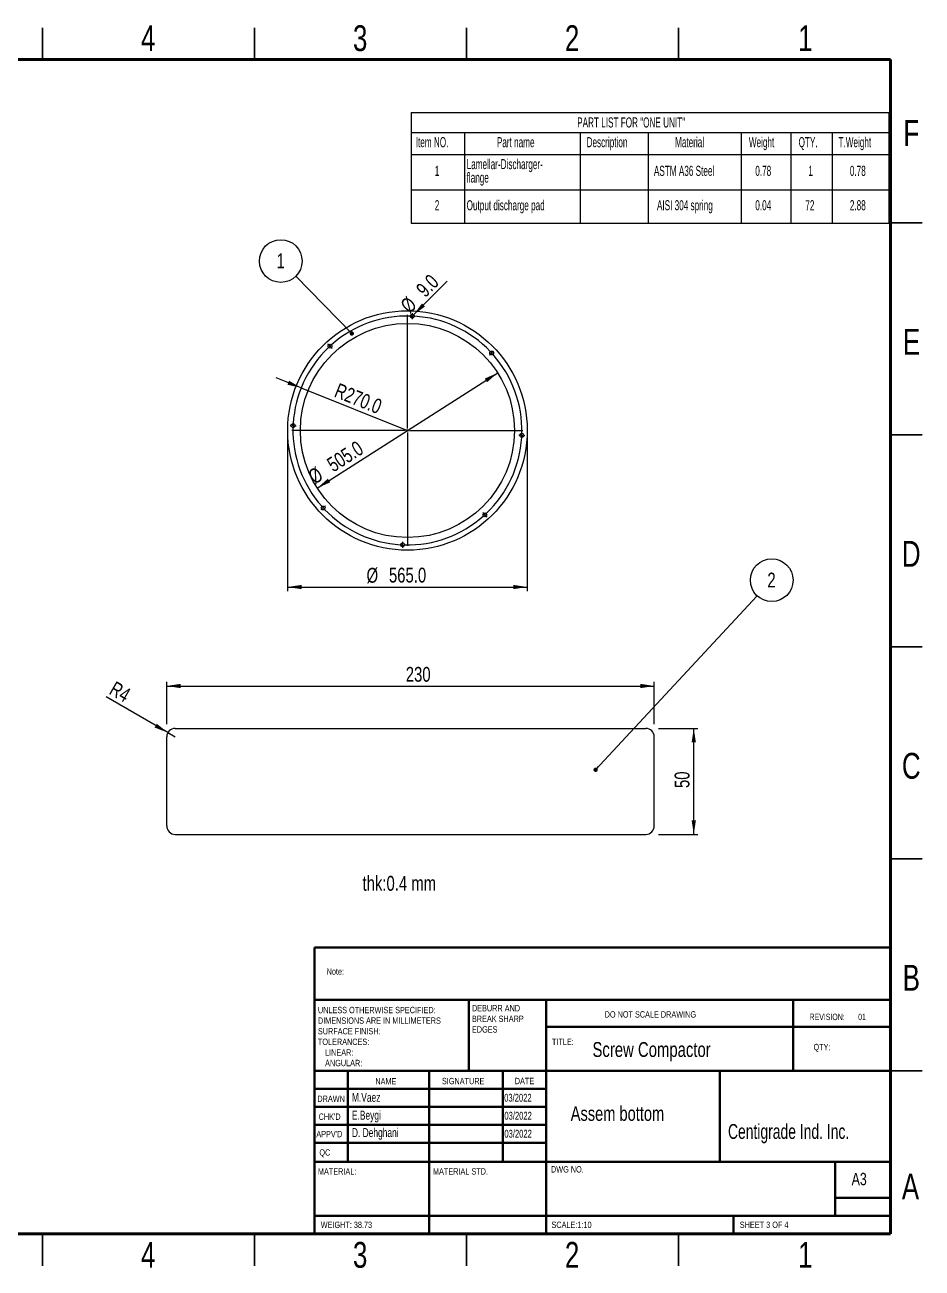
# Model space of a CAD drawing. Header units: millimetres. Extents: x 25 to 4175, y 19 to 2952.
# Drawn here: x 2058 to 4175, y 19 to 2952 of the extents above; entities that cross this region are included whole.
import ezdxf

# ---------------------------------------------------------------- set-up
doc = ezdxf.new("R2010")
doc.units = ezdxf.units.MM
doc.header["$LTSCALE"] = 10
doc.layers.add('SHEET', color=179, linetype='Continuous')
doc.styles.add('SLDTEXTSTYLE0', font='TXT', dxfattribs={"width": 0.75})
doc.styles.add('SLDTEXTSTYLE1', font='TXT', dxfattribs={"width": 0.686449})
doc.styles.add('SLDTEXTSTYLE2', font='TXT', dxfattribs={"width": 0.652778})
doc.styles.add('SLDTEXTSTYLE3', font='TXT', dxfattribs={"width": 0.6875})
doc.styles.add('SLDTEXTSTYLE4', font='TXT', dxfattribs={"width": 0.7})
doc.styles.add('SLDTEXTSTYLE5', font='TXT', dxfattribs={"width": 0.605})
doc.dimstyles.new('SLDDIMSTYLE0', dxfattribs={"dimtxt": 35, "dimasz": 33.02, "dimexe": 0, "dimexo": 0.0625, "dimgap": 8.75, "dimtad": 1, "dimdec": 0, "dimlfac": 0.2, "dimrnd": 1e-09, "dimzin": 12, "dimdsep": 46, "dimtxsty": 'SLDTEXTSTYLE0', "dimsah": 1, "dimcen": 0.09, "dimadec": 0, "dimazin": 3, "dimtfac": 1, "dimtdec": 0, "dimtofl": 0, "dimtmove": 0, "dimatfit": 3, "dimfxl": 1, "dimfrac": 2, "dimtolj": 1, "dimtzin": 12, "dimarcsym": 0})
doc.dimstyles.new('SLDDIMSTYLE1', dxfattribs={"dimtxt": 35, "dimasz": 33.02, "dimexe": 0, "dimexo": 0.0625, "dimgap": 8.75, "dimtad": 1, "dimdec": 0, "dimlfac": 0.2, "dimrnd": 1e-09, "dimzin": 12, "dimdsep": 46, "dimtxsty": 'SLDTEXTSTYLE0', "dimsah": 1, "dimcen": 0, "dimadec": 0, "dimazin": 3, "dimtfac": 1, "dimtdec": 0, "dimtofl": 0, "dimtmove": 0, "dimatfit": 3, "dimfxl": 1, "dimfrac": 2, "dimtolj": 1, "dimtzin": 12, "dimarcsym": 0})
doc.dimstyles.new('SLDDIMSTYLE2', dxfattribs={"dimtxt": 0.18, "dimasz": 10.16, "dimexe": 0, "dimexo": 0.0625, "dimgap": 0, "dimtad": 0, "dimtih": 1, "dimtoh": 1, "dimdec": 0, "dimrnd": 1e-09, "dimzin": 0, "dimdsep": 46, "dimtxsty": 'Standard', "dimblk1": 'DOT', "dimblk2": 'DOT', "dimsah": 1, "dimcen": 0.09, "dimadec": 0, "dimazin": 0, "dimtfac": 10.16, "dimtdec": 0, "dimtofl": 0, "dimtmove": 0, "dimatfit": 3, "dimldrblk": 'DOT', "dimfxl": 1, "dimfrac": 2, "dimtolj": 1, "dimtzin": 0, "dimarcsym": 0})
doc.dimstyles.new('SLDDIMSTYLE4', dxfattribs={"dimtxt": 35, "dimasz": 33.02, "dimexe": 0, "dimexo": 0.0625, "dimgap": 8.75, "dimtad": 1, "dimdec": 1, "dimrnd": 1e-09, "dimzin": 4, "dimdsep": 46, "dimtxsty": 'SLDTEXTSTYLE0', "dimsah": 1, "dimcen": 0, "dimadec": 0, "dimazin": 1, "dimtfac": 1, "dimtdec": 1, "dimtofl": 0, "dimtmove": 0, "dimatfit": 3, "dimfxl": 1, "dimfrac": 2, "dimtolj": 1, "dimtzin": 12, "dimarcsym": 0})
doc.dimstyles.new('SLDDIMSTYLE5', dxfattribs={"dimtxt": 35, "dimasz": 33.02, "dimexe": 0, "dimexo": 0.0625, "dimgap": 8.75, "dimtad": 1, "dimdec": 1, "dimrnd": 1e-09, "dimzin": 4, "dimdsep": 46, "dimtxsty": 'SLDTEXTSTYLE0', "dimsah": 1, "dimcen": 0, "dimadec": 0, "dimazin": 1, "dimtfac": 1, "dimtdec": 1, "dimtmove": 0, "dimatfit": 3, "dimfxl": 1, "dimfrac": 2, "dimtolj": 1, "dimtzin": 12, "dimarcsym": 0})
doc.dimstyles.new('SLDDIMSTYLE6', dxfattribs={"dimtxt": 35, "dimasz": 33.02, "dimexe": 0, "dimexo": 0.0625, "dimgap": 8.75, "dimtad": 1, "dimdec": 1, "dimrnd": 1e-09, "dimzin": 4, "dimdsep": 46, "dimtxsty": 'SLDTEXTSTYLE0', "dimsah": 1, "dimcen": 0.09, "dimadec": 0, "dimazin": 1, "dimtfac": 1, "dimtdec": 1, "dimtofl": 0, "dimtmove": 0, "dimatfit": 3, "dimfxl": 1, "dimfrac": 2, "dimtolj": 1, "dimtzin": 12, "dimarcsym": 0})
doc.dimstyles.new('SLDDIMSTYLE7', dxfattribs={"dimtxt": 35, "dimasz": 33.02, "dimexe": 0, "dimexo": 0.0625, "dimgap": 8.75, "dimtad": 1, "dimdec": 1, "dimrnd": 1e-09, "dimzin": 4, "dimdsep": 46, "dimtxsty": 'SLDTEXTSTYLE0', "dimblk1": 'NONE', "dimsah": 1, "dimcen": 0, "dimadec": 0, "dimazin": 1, "dimtfac": 1, "dimtdec": 1, "dimtmove": 0, "dimatfit": 3, "dimldrblk": 'NONE', "dimfxl": 1, "dimfrac": 2, "dimtolj": 1, "dimtzin": 12, "dimarcsym": 0})

# ---------------------------------------------------------------- blocks, each defined once
blk = doc.blocks.new('SW_NOTE_0')
at = {"color": 0, "linetype": 'Continuous', "lineweight": 0, "char_height": 15, "attachment_point": 1, "style": 'SLDTEXTSTYLE0'}
for s, insert in [('UNLESS OTHERWISE SPECIFIED:', (0, 19.3)), ('DIMENSIONS ARE IN MILLIMETERS', (0, -5.7)), ('TOLERANCES:', (0, -55.7)), ('SURFACE FINISH:', (0, -30.7)), ('LINEAR:', (16.9, -80.7)), ('ANGULAR:', (16.9, -105.7))]:
    blk.add_mtext(s, dxfattribs=dict(at, insert=insert))
blk = doc.blocks.new('SW_NOTE_0_1')
at = {"color": 0, "linetype": 'Continuous', "lineweight": 0, "char_height": 15, "attachment_point": 1, "style": 'SLDTEXTSTYLE0'}
for s, insert in [('DEBURR AND', (0, 19.3)), ('BREAK SHARP', (0, -5.7)), ('EDGES', (0, -30.7))]:
    blk.add_mtext(s, dxfattribs=dict(at, insert=insert))
blk = doc.blocks.new('SW_TABLEANNOTATION_0')
at = {"layer": 'SHEET', "color": 0}
for p, q in [((0, 0), (0, -47.1)), ((0, 0), (125.7, 0)), ((125.7, 0), (398.7, 0)), ((398.7, 0), (558.8, 0)), ((558.8, 0), (778.6, 0)), ((778.6, 0), (895.4, 0)), ((895.4, 0), (992.9, 0)), ((992.9, 0), (1127, 0)), ((1127, 0), (1127, -47.1)), ((0, -47.1), (0, -98.8)), ((0, -47.1), (125.7, -47.1)), ((125.7, -47.1), (125.7, -98.8)), ((125.7, -47.1), (398.7, -47.1)), ((398.7, -47.1), (398.7, -98.8)), ((398.7, -47.1), (558.8, -47.1)), ((558.8, -47.1), (558.8, -98.8)), ((558.8, -47.1), (778.6, -47.1)), ((778.6, -47.1), (778.6, -98.8)), ((778.6, -47.1), (895.4, -47.1)), ((895.4, -47.1), (895.4, -98.8)), ((895.4, -47.1), (992.9, -47.1)), ((992.9, -47.1), (992.9, -98.8)), ((992.9, -47.1), (1127, -47.1)), ((1127, -47.1), (1127, -98.8)), ((0, -98.8), (125.7, -98.8)), ((0, -98.8), (0, -182.3)), ((125.7, -98.8), (398.7, -98.8)), ((125.7, -98.8), (125.7, -182.3)), ((398.7, -98.8), (558.8, -98.8)), ((398.7, -98.8), (398.7, -182.3)), ((558.8, -98.8), (778.6, -98.8)), ((558.8, -98.8), (558.8, -182.3)), ((778.6, -98.8), (895.4, -98.8)), ((778.6, -98.8), (778.6, -182.3)), ((895.4, -98.8), (992.9, -98.8)), ((895.4, -98.8), (895.4, -182.3)), ((992.9, -98.8), (1127, -98.8)), ((992.9, -98.8), (992.9, -182.3)), ((1127, -98.8), (1127, -182.3)), ((0, -182.3), (0, -261.1)), ((0, -182.3), (125.7, -182.3)), ((125.7, -182.3), (125.7, -261.1)), ((125.7, -182.3), (398.7, -182.3)), ((398.7, -182.3), (398.7, -261.1)), ((398.7, -182.3), (558.8, -182.3)), ((558.8, -182.3), (558.8, -261.1)), ((558.8, -182.3), (778.6, -182.3)), ((778.6, -182.3), (778.6, -261.1)), ((778.6, -182.3), (895.4, -182.3)), ((895.4, -182.3), (895.4, -261.1)), ((895.4, -182.3), (992.9, -182.3)), ((992.9, -182.3), (992.9, -261.1)), ((992.9, -182.3), (1127, -182.3)), ((1127, -182.3), (1127, -261.1)), ((0, -261.1), (125.7, -261.1)), ((125.7, -261.1), (398.7, -261.1)), ((398.7, -261.1), (558.8, -261.1)), ((558.8, -261.1), (778.6, -261.1)), ((778.6, -261.1), (895.4, -261.1)), ((895.4, -261.1), (992.9, -261.1)), ((992.9, -261.1), (1127, -261.1))]:
    blk.add_line(p, q, dxfattribs=at)
at = {"layer": 'SHEET', "color": 0, "attachment_point": 1, "style": 'SLDTEXTSTYLE5'}
for s, insert, char_height in [('PART LIST FOR "ONE UNIT"', (391.5, -11.6), 23.812), ('Item NO.', (10.8, -58.1), 23.81), ('Part name', (202.1, -58.1), 23.81), ('Description', (413.7, -58.1), 23.812), ('Material', (622.4, -58.1), 23.81), ('Weight', (796.5, -58.1), 23.81), ('QTY.', (913.8, -58.1), 23.81), ('T.Weight', (1007.9, -58.1), 23.81), ('Lamellar-Discharger-', (130.7, -109.9), 23.812), ('1', (55.6, -125.7), 23.8), ('flange', (130.7, -141.6), 23.81), ('ASTM A36 Steel', (572.5, -125.7), 23.812), ('0.78', (811.7, -125.7), 23.81), ('1', (936.9, -125.7), 23.8), ('0.78', (1034.7, -125.7), 23.81), ('2', (55.6, -206.9), 23.8), ('Output discharge pad', (130.7, -206.9), 23.812), ('AISI 304 spring', (579.7, -206.9), 23.812), ('0.04', (811.7, -206.9), 23.81), ('72', (929.7, -206.9), 23.81), ('2.88', (1034.7, -206.9), 23.81)]:
    blk.add_mtext(s, dxfattribs=dict(at, insert=insert, char_height=char_height))
blk = doc.blocks.new('_D')
at = {"layer": 'SHEET'}
for p, q in [((2393.1, 1302.5), (2393.1, 1402.5)), ((2393.1, 1392.5), (3543.1, 1392.5)), ((3543.1, 1302.5), (3543.1, 1402.5))]:
    blk.add_line(p, q, dxfattribs=at)
for points in [[(2393.1, 1392.5), (2426.1, 1387.4), (2426.1, 1397.6)], [(3543.1, 1392.5), (3510, 1397.6), (3510, 1387.4)]]:
    blk.add_solid(points, dxfattribs=at)
at = {"layer": 'SHEET', "insert": (2957, 1437.6), "char_height": 35, "attachment_point": 1, "style": 'SLDTEXTSTYLE0'}
blk.add_mtext('230', dxfattribs=at)
blk = doc.blocks.new('_D_1')
at = {"layer": 'SHEET'}
for p, q in [((3553.1, 1292.5), (3646.3, 1292.5)), ((3636.3, 1042.5), (3636.3, 1292.5)), ((3553.1, 1042.5), (3646.3, 1042.5))]:
    blk.add_line(p, q, dxfattribs=at)
for points in [[(3636.3, 1292.5), (3631.3, 1259.5), (3641.4, 1259.5)], [(3636.3, 1042.5), (3641.4, 1075.5), (3631.3, 1075.5)]]:
    blk.add_solid(points, dxfattribs=at)
at = {"layer": 'SHEET', "insert": (3591.2, 1151.8), "char_height": 35, "attachment_point": 1, "rotation": 90, "style": 'SLDTEXTSTYLE0'}
blk.add_mtext('50', dxfattribs=at)
blk = doc.blocks.new('_D_2')
at = {"layer": 'SHEET'}
for q in [(2250, 1366.6), (2413.1, 1272.5)]:
    blk.add_line((2395.7, 1282.5), q, dxfattribs=at)
blk.add_solid([(2395.7, 1282.5), (2369.7, 1303.4), (2364.6, 1294.6)], dxfattribs=at)
at = {"layer": 'SHEET', "insert": (2272.4, 1405.3), "char_height": 35, "attachment_point": 1, "rotation": 330, "style": 'SLDTEXTSTYLE0'}
blk.add_mtext('R4', dxfattribs=at)
blk = doc.blocks.new('SW_NOTE_0_2')
at = {"layer": 'SHEET', "color": 0}
blk.add_circle((34.3, 36.9), 50.4, dxfattribs=at)
at = {"layer": 'SHEET', "color": 0, "insert": (33.9, 54.9), "char_height": 35, "attachment_point": 2, "style": 'SLDTEXTSTYLE0'}
blk.add_mtext('2', dxfattribs=at)
blk = doc.blocks.new('_Dot')
at = {"color": 0, "linetype": 'ByBlock', "lineweight": -2}
blk.add_line((-0.5, 0), (-1, 0), dxfattribs=at)
at = {"color": 0, "linetype": 'ByBlock', "const_width": 0.5}
blk.add_lwpolyline([(-0.25, 0, 1), (0.25, 0, 1)], format="xyb", close=True, dxfattribs=at)
blk = doc.blocks.new('_D_3')
at = {"layer": 'SHEET'}
for q in [(2651.4, 2119.3), (2960.9, 1995.2)]:
    blk.add_line((2710.3, 2095.7), q, dxfattribs=at)
blk.add_solid([(2710.3, 2095.7), (2681.6, 2112.7), (2677.8, 2103.3)], dxfattribs=at)
at = {"layer": 'SHEET', "insert": (2798.9, 2108.1), "char_height": 35, "attachment_point": 1, "rotation": 338.1528, "style": 'SLDTEXTSTYLE0'}
blk.add_mtext('R270.0', dxfattribs=at)
blk = doc.blocks.new('_D_4')
at = {"layer": 'SHEET'}
blk.add_line((2748.1, 1859.4), (3173.8, 2131.1), dxfattribs=at)
for points in [[(3173.8, 2131.1), (3143.2, 2117.6), (3148.7, 2109.1)], [(2748.1, 1859.4), (2778.7, 1872.9), (2773.2, 1881.4)]]:
    blk.add_solid(points, dxfattribs=at)
at = {"layer": 'SHEET', "char_height": 35, "attachment_point": 1, "rotation": 32.5521, "style": 'SLDTEXTSTYLE0'}
for s, insert in [('505.0', (2767.4, 1925.4)), ('%%c', (2723.2, 1896.6))]:
    blk.add_mtext(s, dxfattribs=dict(at, insert=insert))
blk = doc.blocks.new('_D_5')
at = {"layer": 'SHEET'}
for p, q in [((2678.4, 1985.2), (2678.4, 1616)), ((3243.4, 1985.2), (3243.4, 1616)), ((2678.4, 1626), (3243.4, 1626))]:
    blk.add_line(p, q, dxfattribs=at)
for points in [[(2678.4, 1626), (2711.5, 1620.9), (2711.5, 1631)], [(3243.4, 1626), (3210.4, 1631), (3210.4, 1620.9)]]:
    blk.add_solid(points, dxfattribs=at)
at = {"layer": 'SHEET', "char_height": 35, "attachment_point": 1, "style": 'SLDTEXTSTYLE0'}
for s, insert in [('%%c', (2864.5, 1671.1)), ('565.0', (2917.3, 1671.6))]:
    blk.add_mtext(s, dxfattribs=dict(at, insert=insert))
blk = doc.blocks.new('_D_6')
at = {"layer": 'SHEET'}
for q in [(3054.6, 2347.2), (2969.2, 2261.8)]:
    blk.add_line((2975.6, 2268.2), q, dxfattribs=at)
blk.add_solid([(2975.6, 2268.2), (3002.5, 2287.9), (2995.3, 2295.1)], dxfattribs=at)
at = {"layer": 'SHEET', "char_height": 35, "attachment_point": 1, "rotation": 45, "style": 'SLDTEXTSTYLE0'}
for s, insert in [('9.0', (2978.3, 2332.1)), ('%%c', (2941.4, 2294.3))]:
    blk.add_mtext(s, dxfattribs=dict(at, insert=insert))
blk = doc.blocks.new('_None')
blk = doc.blocks.new('SW_NOTE_0_4')
at = {"layer": 'SHEET', "color": 0}
blk.add_circle((-35.3, 36), 50.4, dxfattribs=at)
at = {"layer": 'SHEET', "color": 0, "insert": (-35.6, 54), "char_height": 35, "attachment_point": 2, "style": 'SLDTEXTSTYLE0'}
blk.add_mtext('1', dxfattribs=at)
blk = doc.blocks.new('SW_CENTERMARKSYMBOL_0')
at = {"layer": 'SHEET', "color": 0}
for p, q in [((198.8, 187.7), (198.8, 455.2)), ((210.1, 447.4), (210, 445.4)), ((210.3, 452.4), (210.2, 449.9)), ((210.3, 452.4), (210.4, 454.9)), ((210.5, 457.4), (210.6, 459.4)), ((12.8, 385.2), (11.4, 386.6)), ((16.2, 381.5), (14.5, 383.3)), ((16.2, 381.5), (17.9, 379.7)), ((19.6, 377.8), (20.9, 376.3)), ((394, 361.9), (392.5, 360.6)), ((397.7, 365.3), (395.8, 363.6)), ((397.7, 365.3), (399.5, 367)), ((401.4, 368.7), (402.8, 370)), ((-75.9, 194.3), (-77.9, 194.4)), ((193.8, 182.7), (-73.7, 182.7)), ((-70.9, 194.1), (-73.4, 194.2)), ((-70.9, 194.1), (-68.4, 194)), ((-65.9, 193.9), (-63.9, 193.8)), ((198.8, 182.7), (196.3, 182.7)), ((198.8, 182.7), (198.8, 185.2)), ((198.8, 182.7), (198.8, 180.2)), ((198.8, 182.7), (201.3, 182.7)), ((198.8, 177.7), (198.8, -89.8)), ((203.8, 182.7), (471.3, 182.7)), ((463.6, 171.4), (461.6, 171.5)), ((468.6, 171.2), (466.1, 171.3)), ((468.6, 171.2), (471.1, 171.1)), ((473.6, 171), (475.6, 170.9)), ((0, 0), (-1.8, -1.7)), ((0, 0), (1.8, 1.7)), ((3.7, 3.4), (5.2, 4.7)), ((-3.7, -3.4), (-5.2, -4.7)), ((378.1, -12.5), (376.8, -11)), ((381.5, -16.2), (379.8, -14.3)), ((381.5, -16.2), (383.2, -18)), ((384.9, -19.9), (386.2, -21.3)), ((187.4, -87.1), (187.3, -89.6)), ((187.4, -87.1), (187.5, -84.6)), ((187.6, -82.1), (187.7, -80.1)), ((187.2, -92.1), (187.1, -94.1))]:
    blk.add_line(p, q, dxfattribs=at)
for start, end in [(88.6319, 131.5099), (87.5709, 88.1014), (87.0404, 87.5709), (43.6319, 86.5099), (132.5709, 133.1014), (132.0404, 132.5709), (133.6319, 176.5099), (42.5709, 43.1014), (42.0404, 42.5709), (358.6319, 41.5099), (178.6319, 221.5099), (177.5709, 178.1014), (177.0404, 177.5709), (313.6319, 356.5099), (357.0404, 357.5709), (357.5709, 358.1014), (222.0404, 222.5709), (222.5709, 223.1014), (223.6319, 266.5099), (268.6319, 311.5099), (312.0404, 312.5709), (312.5709, 313.1014), (267.0404, 267.5709), (267.5709, 268.1014)]:
    blk.add_arc((198.8, 182.7), 270, start, end, dxfattribs=at)
blk = doc.blocks.new('SW_CENTERMARKSYMBOL_1')
at = {"layer": 'SHEET', "color": 0}
for p, q in [((198.8, 187.7), (198.8, 455.2)), ((210.1, 447.4), (210, 445.4)), ((210.3, 452.4), (210.2, 449.9)), ((210.3, 452.4), (210.4, 454.9)), ((210.5, 457.4), (210.6, 459.4)), ((12.8, 385.2), (11.4, 386.6)), ((16.2, 381.5), (14.5, 383.3)), ((16.2, 381.5), (17.9, 379.7)), ((19.6, 377.8), (20.9, 376.3)), ((394, 361.9), (392.5, 360.6)), ((397.7, 365.3), (395.8, 363.6)), ((397.7, 365.3), (399.5, 367)), ((401.4, 368.7), (402.8, 370)), ((-75.9, 194.3), (-77.9, 194.4)), ((193.8, 182.7), (-73.7, 182.7)), ((-70.9, 194.1), (-73.4, 194.2)), ((-70.9, 194.1), (-68.4, 194)), ((-65.9, 193.9), (-63.9, 193.8)), ((198.8, 182.7), (196.3, 182.7)), ((198.8, 182.7), (198.8, 185.2)), ((198.8, 182.7), (198.8, 180.2)), ((198.8, 182.7), (201.3, 182.7)), ((198.8, 177.7), (198.8, -89.8)), ((203.8, 182.7), (471.3, 182.7)), ((463.6, 171.4), (461.6, 171.5)), ((468.6, 171.2), (466.1, 171.3)), ((468.6, 171.2), (471.1, 171.1)), ((473.6, 171), (475.6, 170.9)), ((0, 0), (-1.8, -1.7)), ((0, 0), (1.8, 1.7)), ((3.7, 3.4), (5.2, 4.7)), ((-3.7, -3.4), (-5.2, -4.7)), ((378.1, -12.5), (376.8, -11)), ((381.5, -16.2), (379.8, -14.3)), ((381.5, -16.2), (383.2, -18)), ((384.9, -19.9), (386.2, -21.3)), ((187.4, -87.1), (187.3, -89.6)), ((187.4, -87.1), (187.5, -84.6)), ((187.6, -82.1), (187.7, -80.1)), ((187.2, -92.1), (187.1, -94.1))]:
    blk.add_line(p, q, dxfattribs=at)
for start, end in [(88.6319, 131.5099), (87.5709, 88.1014), (87.0404, 87.5709), (43.6319, 86.5099), (132.5709, 133.1014), (132.0404, 132.5709), (133.6319, 176.5099), (42.5709, 43.1014), (42.0404, 42.5709), (358.6319, 41.5099), (178.6319, 221.5099), (177.5709, 178.1014), (177.0404, 177.5709), (313.6319, 356.5099), (357.0404, 357.5709), (357.5709, 358.1014), (222.0404, 222.5709), (222.5709, 223.1014), (223.6319, 266.5099), (268.6319, 311.5099), (312.0404, 312.5709), (312.5709, 313.1014), (267.0404, 267.5709), (267.5709, 268.1014)]:
    blk.add_arc((198.8, 182.7), 270, start, end, dxfattribs=at)

msp = doc.modelspace()

# ---------------------------------------------------------------- linework, layer by layer
at = {"color": 7, "linetype": 'Continuous', "lineweight": 35}
for p, q in [((2100, 2945), (2100, 2870)), ((2100, 2870), (2100, 2945)), ((2600, 2870), (2600, 2945)), ((3100, 2870), (3100, 2945)), ((3600, 2870), (3600, 2945)), ((4100, 2485), (4175, 2485)), ((4100, 1985), (4175, 1985)), ((4175, 1485), (4100, 1485)), ((4100, 1485), (4175, 1485)), ((4100, 985), (4175, 985)), ((4100, 485), (4175, 485)), ((2100, 25), (2100, 100)), ((2100, 100), (2100, 25)), ((2600, 100), (2600, 25)), ((3100, 100), (3100, 25)), ((3600, 100), (3600, 25))]:
    msp.add_line(p, q, dxfattribs=at)
at = {"color": 7, "linetype": 'Continuous', "lineweight": 70}
for p, q in [((100, 2870), (4100, 2870)), ((4100, 2870), (4100, 100)), ((4100, 100), (100, 100))]:
    msp.add_line(p, q, dxfattribs=at)
at = {"color": 7, "linetype": 'Continuous', "lineweight": 25}
for p, q in [((2413.06, 1292.49), (3523.06, 1292.49)), ((2393.06, 1062.49), (2393.06, 1272.49)), ((3543.06, 1062.49), (3543.06, 1272.49)), ((2413.06, 1042.49), (3523.06, 1042.49))]:
    msp.add_line(p, q, dxfattribs=at)
at = {"color": 7, "linetype": 'Continuous', "lineweight": 50}
for p, q in [((2742, 775.97), (4100, 775.97)), ((2742, 775.97), (2742, 652.5)), ((2742, 652.5), (4100, 652.5)), ((2742, 652.5), (2742, 102.5)), ((3106, 652.5), (3106, 485)), ((3288, 652.5), (3288, 100)), ((3870.9, 485), (3870.9, 652.5)), ((4100, 588.75), (3288, 588.75)), ((4100, 485), (2742, 485)), ((2820, 485), (2820, 270)), ((3011.91, 485), (3011.91, 102.5)), ((3185.99, 485), (3185.99, 270)), ((3288, 102.5), (3288, 485)), ((3697.86, 270), (3697.86, 485)), ((3288, 442.5), (2742, 442.5)), ((3288, 400), (2742, 400)), ((3288, 357.5), (2742, 357.5)), ((3288, 315), (2742, 315)), ((2846, 270), (2742, 270)), ((2846, 270), (4100, 270)), ((3970, 142.5), (3970, 270)), ((4100, 185), (3970, 185)), ((2742, 142.5), (4100, 142.5)), ((3730, 100), (3730, 142.5))]:
    msp.add_line(p, q, dxfattribs=at)
at = {"color": 7, "linetype": 'Continuous', "lineweight": 25}
for centre, radius in [((2960.93, 1995.24), 282.5), ((2972.38, 2265), 4.5), ((2960.93, 1995.24), 252.5), ((2778.28, 2194.08), 4.5), ((3159.77, 2177.89), 4.5), ((2691.18, 2006.68), 4.5), ((3230.69, 1983.79), 4.5), ((2762.09, 1812.58), 4.5), ((3143.59, 1796.4), 4.5), ((2949.49, 1725.48), 4.5)]:
    msp.add_circle(centre, radius, dxfattribs=at)
for centre, start, end in [((2413.06, 1272.49), 90, 180), ((3523.06, 1272.49), 0, 90), ((2413.06, 1062.49), 180, 270), ((3523.06, 1062.49), 270, 0)]:
    msp.add_arc(centre, 20, start, end, dxfattribs=at)

# ---------------------------------------------------------------- block references
at = {"color": 7, "linetype": 'Continuous', "lineweight": 0}
for name, p in [('SW_NOTE_0', (2749.75, 616.38)), ('SW_NOTE_0_1', (3113.09, 620.69))]:
    msp.add_blockref(name, p, dxfattribs=at)
at = {"layer": 'SHEET'}
for name, p in [('SW_TABLEANNOTATION_0', (2969.8, 2745.37)), ('SW_NOTE_0_4', (2697.33, 2358.95)), ('SW_CENTERMARKSYMBOL_0', (2762.09, 1812.58)), ('SW_CENTERMARKSYMBOL_1', (2762.09, 1812.58)), ('SW_NOTE_0_2', (3785.86, 1605.05))]:
    msp.add_blockref(name, p, dxfattribs=at)

# ---------------------------------------------------------------- texts
at = {"color": 7, "linetype": 'Continuous', "lineweight": 0}
for s, insert, char_height, attachment_point, style in [('4', (2349.39, 2951.14), 60.96, 2, 'SLDTEXTSTYLE0'), ('3', (2849.39, 2951.14), 60.96, 2, 'SLDTEXTSTYLE0'), ('2', (3349.39, 2951.14), 60.96, 2, 'SLDTEXTSTYLE0'), ('1', (3899.39, 2951.14), 60.96, 2, 'SLDTEXTSTYLE0'), ('F', (4149.37, 2727.26), 60.96, 2, 'SLDTEXTSTYLE0'), ('E', (4150.11, 2234.76), 60.96, 2, 'SLDTEXTSTYLE0'), ('D', (4149.3, 1734.76), 60.96, 2, 'SLDTEXTSTYLE0'), ('C', (4149.37, 1234.76), 60.96, 2, 'SLDTEXTSTYLE0'), ('B', (4149.53, 734.76), 60.96, 2, 'SLDTEXTSTYLE0'), ('Note:', (2770.32, 726.66), 15, 1, 'SLDTEXTSTYLE0'), ('DO NOT SCALE DRAWING', (3426.15, 625.33), 15, 1, 'SLDTEXTSTYLE0'), ('REVISION:       01', (3909.55, 619.35), 15, 1, 'SLDTEXTSTYLE2'), ('TITLE:', (3301.78, 560.71), 15, 1, 'SLDTEXTSTYLE0'), ('QTY:', (3918.76, 548.36), 15, 1, 'SLDTEXTSTYLE0'), ('NAME', (2885.22, 467.51), 15, 1, 'SLDTEXTSTYLE0'), ('SIGNATURE', (3042.34, 468.12), 15, 1, 'SLDTEXTSTYLE0'), ('DATE', (3214.15, 468.26), 15, 1, 'SLDTEXTSTYLE0'), ('DRAWN', (2748.43, 426.35), 15, 1, 'SLDTEXTSTYLE1'), ("CHK'D", (2751.39, 384.12), 15, 1, 'SLDTEXTSTYLE0'), ('Centigrade Ind. Inc.', (3717.08, 359.23), 35, 1, 'SLDTEXTSTYLE4'), ("APPV'D", (2746.02, 343.16), 15, 1, 'SLDTEXTSTYLE0'), ('QC', (2753.24, 299.66), 15, 1, 'SLDTEXTSTYLE0'), ('MATERIAL:', (2749.75, 255.05), 15, 1, 'SLDTEXTSTYLE0'), ('MATERIAL STD.', (3021.14, 255.05), 15, 1, 'SLDTEXTSTYLE0'), ('DWG NO.', (3299.53, 259.86), 15, 1, 'SLDTEXTSTYLE0'), ('A3', (4008.71, 244.06), 29.104, 1, 'SLDTEXTSTYLE0'), ('A', (4147.57, 242.26), 60.96, 2, 'SLDTEXTSTYLE0'), ('WEIGHT: 38.73', (2756.42, 128.99), 14.986, 1, 'SLDTEXTSTYLE0'), ('SCALE:1:10', (3300.74, 129), 15, 1, 'SLDTEXTSTYLE0'), ('SHEET 3 OF 4', (3744.78, 129), 15, 1, 'SLDTEXTSTYLE3'), ('4', (2349.39, 81.14), 60.96, 2, 'SLDTEXTSTYLE0'), ('3', (2849.39, 81.14), 60.96, 2, 'SLDTEXTSTYLE0'), ('2', (3349.39, 81.14), 60.96, 2, 'SLDTEXTSTYLE0'), ('1', (3899.39, 81.14), 60.96, 2, 'SLDTEXTSTYLE0')]:
    msp.add_mtext(s, dxfattribs=dict(at, insert=insert, char_height=char_height, attachment_point=attachment_point, style=style))
at = {"layer": 'SHEET', "attachment_point": 1}
for s, insert, char_height, style in [('thk:0.4 mm', (2854.93, 944.55), 35, 'SLDTEXTSTYLE0'), ('Screw Compactor', (3397.39, 552.48), 35, 'SLDTEXTSTYLE0'), ('M.Vaez', (2829.97, 432.81), 21.167, 'SLDTEXTSTYLE4'), ('03/2022', (3189.07, 430.51), 18.521, 'SLDTEXTSTYLE4'), ('E.Beygi', (2829.97, 390.58), 21.167, 'SLDTEXTSTYLE4'), ('03/2022', (3189.61, 388.09), 18.521, 'SLDTEXTSTYLE4'), ('Assem bottom', (3346.08, 401.17), 34.3958, 'SLDTEXTSTYLE0'), ('D. Dehghani', (2829.97, 349.62), 21.1667, 'SLDTEXTSTYLE4'), ('03/2022', (3189.61, 345.63), 18.521, 'SLDTEXTSTYLE4')]:
    msp.add_mtext(s, dxfattribs=dict(at, insert=insert, char_height=char_height, style=style))

# ---------------------------------------------------------------- dimensions: what is measured, and where the dimension line sits
at = {"layer": 'SHEET'}
for p1, p2, dimstyle, picture, middle in [((2969.19, 2261.81), (2975.56, 2268.18), 'SLDDIMSTYLE7', '_D_6', (3016.91, 2309.53)), ((2748.1, 1859.38), (3173.77, 2131.1), 'SLDDIMSTYLE5', '_D_4', (2816.65, 1903.14))]:
    dim = msp.add_diameter_dim_2p(p1=p1, p2=p2, dimstyle=dimstyle, dxfattribs=at)
    dim.commit()
    dim.dimension.update_dxf_attribs({"geometry": picture, "text_midpoint": middle, "dimtype": 163})
for center, mpoint, dimstyle, picture, middle in [((2960.93, 1995.24), (2710.32, 2095.71), 'SLDDIMSTYLE4', '_D_3', (2846.69, 2041.04)), ((2413.06, 1272.49), (2395.74, 1282.49), 'SLDDIMSTYLE1', '_D_2', (2271.5, 1354.22))]:
    dim = msp.add_radius_dim(center=center, mpoint=mpoint, dimstyle=dimstyle, dxfattribs=at)
    dim.commit()
    dim.dimension.update_dxf_attribs({"geometry": picture, "text_midpoint": middle, "dimtype": 164})
dim = msp.add_linear_dim(base=(3243.43, 1625.96), p1=(2678.43, 1995.24), p2=(3243.43, 1995.24), text='%%c<>', dimstyle='SLDDIMSTYLE6', dxfattribs=at)
dim.commit()
dim.dimension.update_dxf_attribs({"geometry": '_D_5', "text_midpoint": (2949.09, 1625.96), "dimtype": 160})
dim = msp.add_linear_dim(base=(3543.06, 1420.27), p1=(2393.06, 1292.49), p2=(3543.06, 1292.49), dimstyle='SLDDIMSTYLE0', dxfattribs=at)
dim.commit()
dim.dimension.update_dxf_attribs({"geometry": '_D', "text_midpoint": (2995.76, 1420.27), "dimtype": 160})
dim = msp.add_linear_dim(base=(3608.55, 1292.49), p1=(3543.06, 1042.49), p2=(3543.06, 1292.49), angle=90, dimstyle='SLDDIMSTYLE0', dxfattribs=at)
dim.commit()
dim.dimension.update_dxf_attribs({"geometry": '_D_1', "text_midpoint": (3608.55, 1177.63), "dimtype": 160})

# ---------------------------------------------------------------- leaders
for points in [[(2829.66, 2224.01), (2697.33, 2358.95)], [(3404.76, 1194.88), (3785.86, 1605.05)]]:
    msp.add_leader(points, dimstyle='SLDDIMSTYLE2', dxfattribs=at)

doc.saveas('drawing.dxf')
